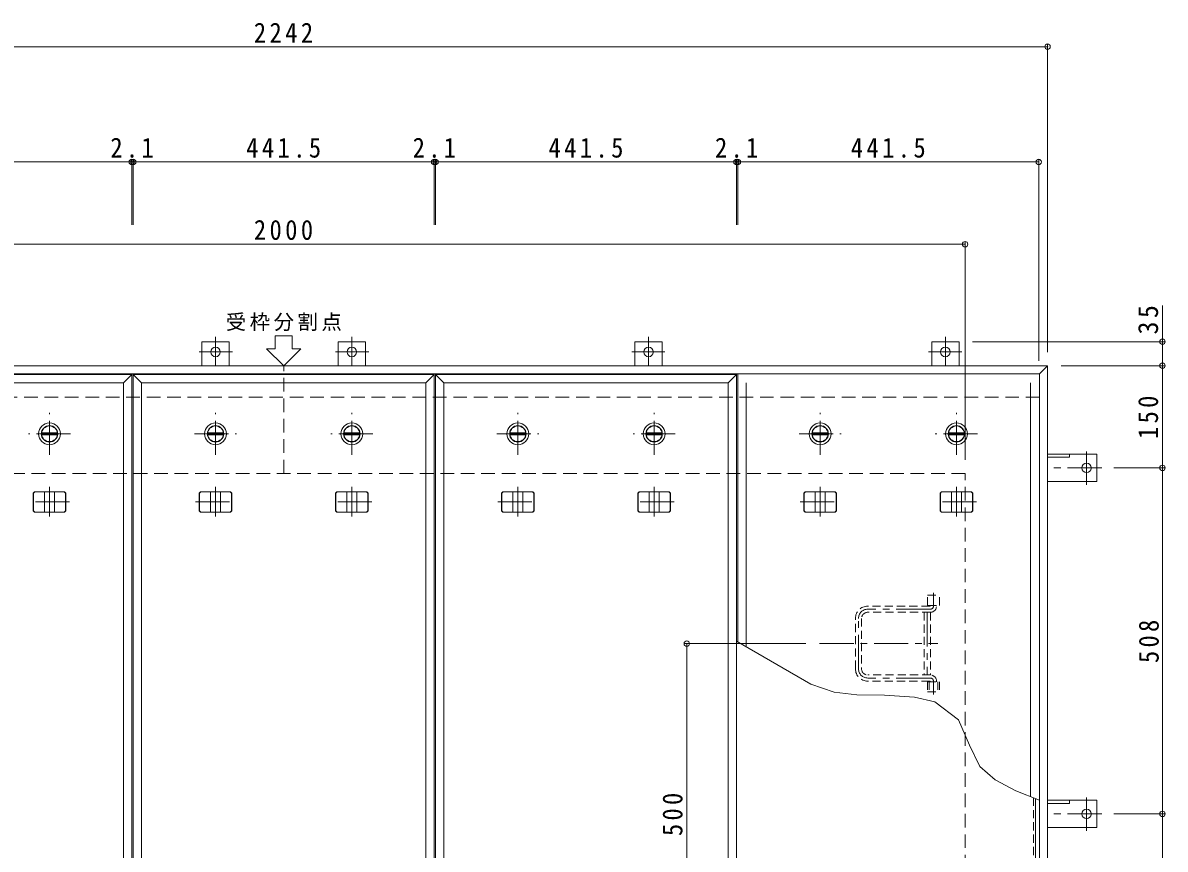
# Model space of a CAD drawing. Units: millimetres on the paper, enlarged 2 times, with parts at other scales. Extents: x -748 to 782, y -550 to 532.
# Drawn here: x -374.4 to -39.1, y 243.2 to 485.9 of the extents above; entities that cross this region are included whole.
import ezdxf

# ---------------------------------------------------------------- set-up
doc = ezdxf.new("R2010")
doc.units = ezdxf.units.MM
doc.header["$LTSCALE"] = 2
doc.header["$PDMODE"] = 32
doc.header["$PDSIZE"] = 1.6
for name, pattern in [('CHAIN1', [8, 5, -1, 1, -1]), ('DASHED1', [1.8, 1.2, -0.6]), ('DASHED2', [3, 2, -1])]:
    doc.linetypes.add(name, pattern=pattern)
for name, color, linetype, lineweight in [('0-1_躯体', 2, 'CHAIN1', 9), ('0-2_仕上', 3, 'Continuous', 9), ('0-3_建具', 4, 'Continuous', 9), ('0-5_寸法', 7, 'Continuous', 9), ('0-6_ハッチ', 6, 'DASHED1', 5), ('0-A', 3, 'DASHED1', 9), ('0-C', 4, 'Continuous', 9), ('0-E', 3, 'Continuous', 9), ('0-F', 7, 'Continuous', 9)]:
    doc.layers.add(name, color=color, linetype=linetype, lineweight=lineweight)
doc.styles.add('ＭＳ ゴシック', font='')
doc.styles.get('ＭＳ ゴシック').set_extended_font_data('MS Gothic')

msp = doc.modelspace()

# ---------------------------------------------------------------- linework, layer by layer
at = {"layer": '0-1_躯体', "linetype": 'DASHED2'}
for p, q in [((-297.845, 353.585), (-297.845, 385.185)), ((-76.045, 375.985), (-519.645, 375.985)), ((-97.845, 353.585), (-497.845, 353.585)), ((-97.845, 153.585), (-97.845, 353.585))]:
    msp.add_line(p, q, dxfattribs=at)
at = {"layer": '0-1_躯体'}
for p, q in [((-366.57, 358.985), (-366.57, 371.385)), ((-317.845, 358.985), (-317.845, 371.385)), ((-277.845, 358.985), (-277.845, 371.385)), ((-229.12, 358.985), (-229.12, 371.385)), ((-189.12, 358.985), (-189.12, 371.385)), ((-140.394, 358.985), (-140.394, 371.385)), ((-100.394, 358.985), (-100.394, 371.385)), ((-360.37, 365.185), (-372.77, 365.185)), ((-324.045, 365.185), (-311.645, 365.185)), ((-271.645, 365.185), (-284.045, 365.185)), ((-235.32, 365.185), (-222.92, 365.185)), ((-182.92, 365.185), (-195.32, 365.185)), ((-146.594, 365.185), (-134.194, 365.185)), ((-94.194, 365.185), (-106.594, 365.185))]:
    msp.add_line(p, q, dxfattribs=at)
at = {"layer": '0-2_仕上'}
for p, q in [((-342.42, 382.585), (-342.42, 124.585)), ((-341.995, 382.585), (-341.995, 124.585)), ((-253.695, 382.585), (-253.695, 124.585)), ((-253.27, 382.585), (-253.27, 124.585)), ((-164.97, 382.585), (-164.97, 124.585)), ((-164.544, 382.585), (-164.544, 304.027)), ((-344.82, 380.185), (-344.82, 126.985)), ((-256.095, 380.185), (-256.095, 126.985)), ((-167.37, 380.185), (-167.37, 126.985)), ((-162.144, 380.185), (-162.144, 302.641)), ((-78.644, 380.185), (-78.644, 258.669))]:
    msp.add_line(p, q, dxfattribs=at)
for points in [[(-428.32, 380.185), (-430.72, 382.585), (-342.42, 382.585)], [(-428.32, 380.185), (-344.82, 380.185), (-342.42, 382.585)], [(-339.595, 380.185), (-341.995, 382.585), (-253.695, 382.585)], [(-339.595, 380.185), (-256.095, 380.185), (-253.695, 382.585)], [(-250.87, 380.185), (-253.27, 382.585), (-164.97, 382.585)], [(-250.87, 380.185), (-167.37, 380.185), (-164.97, 382.585)], [(-339.595, 380.185), (-339.595, 126.985), (-341.995, 124.585)], [(-250.87, 380.185), (-250.87, 126.985), (-253.27, 124.585)]]:
    msp.add_lwpolyline(points, dxfattribs=at)
at = {"layer": '0-3_建具'}
for p, q in [((-522.045, 385.185), (-73.645, 385.185)), ((-519.645, 382.785), (-76.045, 382.785)), ((-73.645, 385.185), (-76.045, 382.785)), ((-76.045, 124.385), (-76.045, 382.785)), ((-73.645, 121.985), (-73.645, 385.185)), ((-371.337, 347.785), (-370.99, 348.185)), ((-371.337, 342.585), (-371.337, 347.785)), ((-371.257, 347.785), (-371.337, 347.785)), ((-371.257, 347.785), (-370.91, 348.185)), ((-371.257, 342.585), (-371.257, 347.785)), ((-362.149, 348.185), (-370.99, 348.185)), ((-368.07, 342.185), (-368.07, 348.185)), ((-365.07, 342.185), (-365.07, 348.185)), ((-361.883, 347.785), (-362.229, 348.185)), ((-361.803, 347.785), (-362.149, 348.185)), ((-361.883, 342.585), (-361.883, 347.785)), ((-361.883, 347.785), (-361.803, 347.785)), ((-361.803, 342.585), (-361.803, 347.785)), ((-322.612, 347.785), (-322.265, 348.185)), ((-322.612, 342.585), (-322.612, 347.785)), ((-322.532, 347.785), (-322.612, 347.785)), ((-322.532, 347.785), (-322.185, 348.185)), ((-322.532, 342.585), (-322.532, 347.785)), ((-313.424, 348.185), (-322.265, 348.185)), ((-319.345, 342.185), (-319.345, 348.185)), ((-316.345, 342.185), (-316.345, 348.185)), ((-313.158, 347.785), (-313.504, 348.185)), ((-313.078, 347.785), (-313.424, 348.185)), ((-313.158, 342.585), (-313.158, 347.785)), ((-313.158, 347.785), (-313.078, 347.785)), ((-313.078, 342.585), (-313.078, 347.785)), ((-282.612, 347.785), (-282.265, 348.185)), ((-282.612, 342.585), (-282.612, 347.785)), ((-282.532, 347.785), (-282.612, 347.785)), ((-282.532, 347.785), (-282.185, 348.185)), ((-282.532, 342.585), (-282.532, 347.785)), ((-273.424, 348.185), (-282.265, 348.185)), ((-279.345, 342.185), (-279.345, 348.185)), ((-276.345, 342.185), (-276.345, 348.185)), ((-273.158, 347.785), (-273.504, 348.185)), ((-273.078, 347.785), (-273.424, 348.185)), ((-273.158, 342.585), (-273.158, 347.785)), ((-273.158, 347.785), (-273.078, 347.785)), ((-273.078, 342.585), (-273.078, 347.785)), ((-233.887, 347.785), (-233.54, 348.185)), ((-233.887, 342.585), (-233.887, 347.785)), ((-233.807, 347.785), (-233.887, 347.785)), ((-233.807, 347.785), (-233.46, 348.185)), ((-233.807, 342.585), (-233.807, 347.785)), ((-224.699, 348.185), (-233.54, 348.185)), ((-230.62, 342.185), (-230.62, 348.185)), ((-227.62, 342.185), (-227.62, 348.185)), ((-224.433, 347.785), (-224.779, 348.185)), ((-224.353, 347.785), (-224.699, 348.185)), ((-224.433, 342.585), (-224.433, 347.785)), ((-224.433, 347.785), (-224.353, 347.785)), ((-224.353, 342.585), (-224.353, 347.785)), ((-193.887, 347.785), (-193.54, 348.185)), ((-193.887, 342.585), (-193.887, 347.785)), ((-193.807, 347.785), (-193.887, 347.785)), ((-193.807, 347.785), (-193.46, 348.185)), ((-193.807, 342.585), (-193.807, 347.785)), ((-184.699, 348.185), (-193.54, 348.185)), ((-190.62, 342.185), (-190.62, 348.185)), ((-187.62, 342.185), (-187.62, 348.185)), ((-184.433, 347.785), (-184.779, 348.185)), ((-184.353, 347.785), (-184.699, 348.185)), ((-184.433, 342.585), (-184.433, 347.785)), ((-184.433, 347.785), (-184.353, 347.785)), ((-184.353, 342.585), (-184.353, 347.785)), ((-145.161, 347.785), (-144.815, 348.185)), ((-145.161, 342.585), (-145.161, 347.785)), ((-145.081, 347.785), (-145.161, 347.785)), ((-145.081, 347.785), (-144.735, 348.185)), ((-145.081, 342.585), (-145.081, 347.785)), ((-135.974, 348.185), (-144.815, 348.185)), ((-141.894, 342.185), (-141.894, 348.185)), ((-138.894, 342.185), (-138.894, 348.185)), ((-135.708, 347.785), (-136.054, 348.185)), ((-135.628, 347.785), (-135.974, 348.185)), ((-135.708, 342.585), (-135.708, 347.785)), ((-135.708, 347.785), (-135.628, 347.785)), ((-135.628, 342.585), (-135.628, 347.785)), ((-105.161, 347.785), (-104.815, 348.185)), ((-105.161, 342.585), (-105.161, 347.785)), ((-105.081, 347.785), (-105.161, 347.785)), ((-105.081, 347.785), (-104.735, 348.185)), ((-105.081, 342.585), (-105.081, 347.785)), ((-95.974, 348.185), (-104.815, 348.185)), ((-101.894, 342.185), (-101.894, 348.185)), ((-98.894, 342.185), (-98.894, 348.185)), ((-95.707, 347.785), (-96.054, 348.185)), ((-95.627, 347.785), (-95.974, 348.185)), ((-95.707, 342.585), (-95.707, 347.785)), ((-95.707, 347.785), (-95.627, 347.785)), ((-95.627, 342.585), (-95.627, 347.785)), ((-371.337, 342.585), (-370.99, 342.185)), ((-371.257, 342.585), (-371.337, 342.585)), ((-371.257, 342.585), (-370.91, 342.185)), ((-370.99, 342.185), (-362.149, 342.185)), ((-361.883, 342.585), (-362.229, 342.185)), ((-361.803, 342.585), (-362.149, 342.185)), ((-361.883, 342.585), (-361.803, 342.585)), ((-322.612, 342.585), (-322.265, 342.185)), ((-322.532, 342.585), (-322.612, 342.585)), ((-322.532, 342.585), (-322.185, 342.185)), ((-322.265, 342.185), (-313.424, 342.185)), ((-313.158, 342.585), (-313.504, 342.185)), ((-313.078, 342.585), (-313.424, 342.185)), ((-313.158, 342.585), (-313.078, 342.585)), ((-282.612, 342.585), (-282.265, 342.185)), ((-282.532, 342.585), (-282.612, 342.585)), ((-282.532, 342.585), (-282.185, 342.185)), ((-282.265, 342.185), (-273.424, 342.185)), ((-273.158, 342.585), (-273.504, 342.185)), ((-273.078, 342.585), (-273.424, 342.185)), ((-273.158, 342.585), (-273.078, 342.585)), ((-233.887, 342.585), (-233.54, 342.185)), ((-233.807, 342.585), (-233.887, 342.585)), ((-233.807, 342.585), (-233.46, 342.185)), ((-233.54, 342.185), (-224.699, 342.185)), ((-224.433, 342.585), (-224.779, 342.185)), ((-224.353, 342.585), (-224.699, 342.185)), ((-224.433, 342.585), (-224.353, 342.585)), ((-193.887, 342.585), (-193.54, 342.185)), ((-193.807, 342.585), (-193.887, 342.585)), ((-193.807, 342.585), (-193.46, 342.185)), ((-193.54, 342.185), (-184.699, 342.185)), ((-184.433, 342.585), (-184.779, 342.185)), ((-184.353, 342.585), (-184.699, 342.185)), ((-184.433, 342.585), (-184.353, 342.585)), ((-145.161, 342.585), (-144.815, 342.185)), ((-145.081, 342.585), (-145.161, 342.585)), ((-145.081, 342.585), (-144.735, 342.185)), ((-144.815, 342.185), (-135.974, 342.185)), ((-135.708, 342.585), (-136.054, 342.185)), ((-135.628, 342.585), (-135.974, 342.185)), ((-135.708, 342.585), (-135.628, 342.585)), ((-105.161, 342.585), (-104.815, 342.185)), ((-105.081, 342.585), (-105.161, 342.585)), ((-105.081, 342.585), (-104.735, 342.185)), ((-104.815, 342.185), (-95.974, 342.185)), ((-95.707, 342.585), (-96.054, 342.185)), ((-95.627, 342.585), (-95.974, 342.185)), ((-95.707, 342.585), (-95.627, 342.585))]:
    msp.add_line(p, q, dxfattribs=at)
at = {"layer": '0-3_建具', "linetype": 'CHAIN1'}
for p, q in [((-366.57, 349.609), (-366.57, 340.961)), ((-317.845, 349.609), (-317.845, 340.961)), ((-277.845, 349.609), (-277.845, 340.961)), ((-229.12, 349.609), (-229.12, 340.961)), ((-189.12, 349.609), (-189.12, 340.961)), ((-140.394, 349.609), (-140.394, 340.961)), ((-100.394, 349.609), (-100.394, 340.961)), ((-360.688, 345.185), (-372.451, 345.185)), ((-323.726, 345.185), (-311.963, 345.185)), ((-271.963, 345.185), (-283.726, 345.185)), ((-235.001, 345.185), (-223.238, 345.185)), ((-183.238, 345.185), (-195.001, 345.185)), ((-146.276, 345.185), (-134.513, 345.185)), ((-94.513, 345.185), (-106.276, 345.185))]:
    msp.add_line(p, q, dxfattribs=at)
at = {"layer": '0-5_寸法'}
for p, q in [((-39.941, 392.225), (-39.941, 402.857)), ((-295.345, 390.185), (-295.345, 393.925)), ((-297.845, 385.185), (-302.845, 390.185)), ((-302.845, 390.185), (-300.345, 390.185)), ((-297.845, 385.185), (-292.845, 390.185)), ((-295.345, 390.185), (-292.845, 390.185)), ((-143.118, 291.656), (-164.97, 304.272))]:
    msp.add_line(p, q, dxfattribs=at)
for points in [[(-300.345, 390.185), (-300.345, 393.925), (-295.345, 393.925)], [(-96.585, 273.759), (-99.748, 281.251), (-106.741, 286.495), (-112.734, 287.827), (-121.558, 288.493), (-129.633, 288.576), (-136.292, 289.325), (-143.118, 291.656)], [(-89, 263.622), (-93.514, 267.469), (-96.585, 273.759)], [(-76.045, 257.662), (-82.953, 260.337), (-89, 263.622)]]:
    msp.add_lwpolyline(points, dxfattribs=at)
at = {"layer": '0-6_ハッチ', "color": 5}
for p, q in [((-108.875, 317.785), (-105.415, 317.785)), ((-108.875, 314.785), (-108.875, 317.785)), ((-105.415, 314.785), (-105.415, 317.785)), ((-108.875, 314.785), (-105.415, 314.785)), ((-108.875, 292.385), (-105.415, 292.385)), ((-108.875, 292.385), (-108.875, 289.385)), ((-108.415, 292.385), (-108.415, 289.385)), ((-105.875, 292.385), (-105.875, 289.385)), ((-105.415, 292.385), (-105.415, 289.385)), ((-108.875, 289.385), (-105.415, 289.385))]:
    msp.add_line(p, q, dxfattribs=at)
at = {"layer": '0-6_ハッチ', "linetype": 'CHAIN1'}
for p, q in [((-107.145, 314.585), (-107.145, 318.459)), ((-108.045, 313.685), (-126.445, 313.685)), ((-129.145, 296.185), (-129.145, 310.985)), ((-140.552, 303.585), (-105.831, 303.585)), ((-108.045, 293.485), (-126.445, 293.485)), ((-107.145, 292.585), (-107.145, 288.664))]:
    msp.add_line(p, q, dxfattribs=at)
at = {"layer": '0-6_ハッチ'}
for p, q in [((-108.245, 314.585), (-126.445, 314.585)), ((-108.045, 312.785), (-126.445, 312.785)), ((-106.245, 314.585), (-106.245, 314.785)), ((-130.045, 296.185), (-130.045, 310.985)), ((-128.245, 310.985), (-128.245, 296.185)), ((-108.045, 294.385), (-126.445, 294.385)), ((-108.245, 292.585), (-126.445, 292.585)), ((-106.245, 292.585), (-106.245, 292.385))]:
    msp.add_line(p, q, dxfattribs=at)
for centre, radius, start, end in [((-126.445, 310.985), 3.6, 90, 180), ((-126.445, 310.985), 1.8, 90, 180), ((-108.245, 314.785), 0.2, 270, 0), ((-108.045, 314.585), 1.8, 270, 0), ((-126.445, 296.185), 3.6, 180, 270), ((-126.445, 296.185), 1.8, 180, 270), ((-108.245, 292.385), 0.2, 0, 90), ((-108.045, 292.585), 1.8, 0, 90)]:
    msp.add_arc(centre, radius, start, end, dxfattribs=at)
at = {"layer": '0-6_ハッチ', "linetype": 'CHAIN1'}
for centre, radius, start, end in [((-126.445, 310.985), 2.7, 90, 180), ((-108.045, 314.585), 0.9, 270, 0), ((-126.445, 296.185), 2.7, 180, 270), ((-108.045, 292.585), 0.9, 0, 90)]:
    msp.add_arc(centre, radius, start, end, dxfattribs=at)
at = {"layer": '0-A'}
msp.add_line((-77.785, 133.525), (-77.785, 258.336), dxfattribs=at)
at = {"layer": '0-A', "linetype": 'Continuous'}
msp.add_line((-77.145, 132.885), (-77.145, 258.088), dxfattribs=at)
at = {"layer": '0-C'}
for p, q in [((-368.856, 365.435), (-364.283, 365.435)), ((-320.131, 365.435), (-315.558, 365.435)), ((-280.131, 365.435), (-275.558, 365.435)), ((-231.406, 365.435), (-226.833, 365.435)), ((-191.406, 365.435), (-186.833, 365.435)), ((-142.681, 365.435), (-138.108, 365.435)), ((-102.681, 365.435), (-98.108, 365.435)), ((-368.856, 364.935), (-364.283, 364.935)), ((-320.131, 364.935), (-315.558, 364.935)), ((-280.131, 364.935), (-275.558, 364.935)), ((-231.406, 364.935), (-226.833, 364.935)), ((-191.406, 364.935), (-186.833, 364.935)), ((-142.681, 364.935), (-138.108, 364.935)), ((-102.681, 364.935), (-98.108, 364.935))]:
    msp.add_line(p, q, dxfattribs=at)
at = {"layer": '0-C', "linetype": 'DASHED1'}
for p, q in [((-109.845, 312.785), (-109.845, 294.385)), ((-108.045, 312.785), (-108.045, 294.385))]:
    msp.add_line(p, q, dxfattribs=at)
at = {"layer": '0-C', "linetype": 'CHAIN1'}
msp.add_line((-108.945, 312.785), (-108.945, 294.385), dxfattribs=at)
at = {"layer": '0-C', "color": 2}
for centre, radius in [((-366.57, 365.185), 3.2), ((-366.57, 365.185), 2.4), ((-366.57, 365.185), 2.35), ((-317.845, 365.185), 3.2), ((-317.845, 365.185), 2.4), ((-317.845, 365.185), 2.35), ((-277.845, 365.185), 3.2), ((-277.845, 365.185), 2.4), ((-277.845, 365.185), 2.35), ((-229.12, 365.185), 3.2), ((-229.12, 365.185), 2.4), ((-229.12, 365.185), 2.35), ((-189.12, 365.185), 3.2), ((-189.12, 365.185), 2.4), ((-189.12, 365.185), 2.35), ((-140.394, 365.185), 3.2), ((-140.394, 365.185), 2.4), ((-140.394, 365.185), 2.35), ((-100.394, 365.185), 3.2), ((-100.394, 365.185), 2.4), ((-100.394, 365.185), 2.35)]:
    msp.add_circle(centre, radius, dxfattribs=at)
at = {"layer": '0-C'}
for centre in [(-366.57, 365.185), (-317.845, 365.185), (-277.845, 365.185), (-229.12, 365.185), (-189.12, 365.185), (-140.394, 365.185), (-100.394, 365.185)]:
    msp.add_circle(centre, 2.3, dxfattribs=at)
at = {"layer": '0-E', "linetype": 'CHAIN1'}
for p, q in [((-317.845, 393.657), (-317.845, 385.225)), ((-277.845, 393.657), (-277.845, 385.225)), ((-190.745, 393.657), (-190.745, 385.225)), ((-103.645, 393.657), (-103.645, 385.225)), ((-312.877, 389.225), (-322.654, 389.225)), ((-272.877, 389.225), (-282.654, 389.225)), ((-195.713, 389.225), (-185.935, 389.225)), ((-108.613, 389.225), (-98.836, 389.225)), ((-62.205, 350.217), (-62.205, 359.995)), ((-57.773, 355.185), (-73.605, 355.185)), ((-62.205, 248.617), (-62.205, 258.395)), ((-57.773, 253.585), (-73.605, 253.585))]:
    msp.add_line(p, q, dxfattribs=at)
at = {"layer": '0-E'}
for p, q in [((-313.845, 392.225), (-321.845, 392.225)), ((-321.845, 385.185), (-321.845, 392.225)), ((-313.845, 385.185), (-313.845, 392.225)), ((-273.845, 392.225), (-281.845, 392.225)), ((-281.845, 385.185), (-281.845, 392.225)), ((-273.845, 385.185), (-273.845, 392.225)), ((-194.745, 392.225), (-186.745, 392.225)), ((-194.745, 385.185), (-194.745, 392.225)), ((-186.745, 385.185), (-186.745, 392.225)), ((-107.645, 392.225), (-99.645, 392.225)), ((-107.645, 385.185), (-107.645, 392.225)), ((-99.645, 385.185), (-99.645, 392.225)), ((-73.645, 359.185), (-59.205, 359.185)), ((-67.205, 359.185), (-67.205, 358.285)), ((-59.205, 351.185), (-59.205, 359.185)), ((-73.645, 358.285), (-67.205, 358.285)), ((-73.645, 351.185), (-59.205, 351.185)), ((-73.645, 257.585), (-59.205, 257.585)), ((-73.645, 256.685), (-67.205, 256.685)), ((-67.205, 257.585), (-67.205, 256.685)), ((-59.205, 249.585), (-59.205, 257.585)), ((-73.645, 249.585), (-59.205, 249.585))]:
    msp.add_line(p, q, dxfattribs=at)
for centre in [(-317.845, 389.225), (-277.845, 389.225), (-190.745, 389.225), (-103.645, 389.225), (-62.205, 355.185), (-62.205, 253.585)]:
    msp.add_circle(centre, 1.4, dxfattribs=at)
at = {"layer": '0-F'}
for p, q in [((-73.645, 479.455), (-73.645, 389.185)), ((-522.045, 478.855), (-73.645, 478.855)), ((-430.72, 444.997), (-342.42, 444.997)), ((-342.42, 445.597), (-342.42, 426.581)), ((-342.42, 444.997), (-341.995, 444.997)), ((-341.995, 445.597), (-341.995, 426.581)), ((-341.995, 444.997), (-253.695, 444.997)), ((-253.695, 445.597), (-253.695, 426.581)), ((-253.695, 444.997), (-253.27, 444.997)), ((-253.27, 445.597), (-253.27, 426.581)), ((-253.27, 444.997), (-164.97, 444.997)), ((-164.97, 445.597), (-164.97, 426.581)), ((-164.97, 444.997), (-164.545, 444.997)), ((-164.545, 445.597), (-164.545, 426.581)), ((-164.545, 444.997), (-76.245, 444.997)), ((-76.245, 445.597), (-76.245, 386.585)), ((-497.845, 420.862), (-97.845, 420.862)), ((-97.845, 421.462), (-97.845, 357.585)), ((-39.341, 392.225), (-95.645, 392.225)), ((-39.941, 385.185), (-39.941, 392.225)), ((-39.341, 385.185), (-69.645, 385.185)), ((-39.941, 385.185), (-39.941, 355.185)), ((-39.341, 355.185), (-54.173, 355.185)), ((-39.941, 355.185), (-39.941, 253.585)), ((-180.132, 303.585), (-144.552, 303.585)), ((-179.532, 303.585), (-179.532, 203.585)), ((-39.341, 253.585), (-54.173, 253.585)), ((-39.941, 253.585), (-39.941, 151.985))]:
    msp.add_line(p, q, dxfattribs=at)
for p in [(-73.645, 478.855), (-342.42, 444.997), (-341.995, 444.997), (-253.695, 444.997), (-253.27, 444.997), (-164.97, 444.997), (-164.545, 444.997), (-76.245, 444.997), (-97.845, 420.862), (-39.941, 392.225), (-39.941, 385.185), (-39.941, 355.185), (-179.532, 303.585), (-39.941, 253.585)]:
    msp.add_point(p, dxfattribs=at)

# ---------------------------------------------------------------- texts
at = {"layer": '0-5_寸法', "insert": (-314.845, 395.327), "char_height": 4.399, "attachment_point": 7, "style": 'ＭＳ ゴシック'}
msp.add_mtext('\\T1.17;受枠分割点', dxfattribs=at)
at = {"layer": '0-F', "color": 2, "char_height": 5.865, "attachment_point": 7, "style": 'ＭＳ ゴシック'}
for s, insert in [('\\T1.28;\\W0.9;2242', (-306.595, 480.055)), ('\\T1.27;\\W0.9;2.1', (-348.707, 446.197)), ('\\T1.28;\\W0.9;441.5', (-308.845, 446.197)), ('\\T1.27;\\W0.9;2.1', (-259.982, 446.197)), ('\\T1.28;\\W0.9;441.5', (-220.12, 446.197)), ('\\T1.27;\\W0.9;2.1', (-171.257, 446.197)), ('\\T1.28;\\W0.9;441.5', (-131.395, 446.197)), ('\\T1.28;\\W0.9;2000', (-306.595, 422.062))]:
    msp.add_mtext(s, dxfattribs=dict(at, insert=insert))
at = {"layer": '0-F', "color": 2, "char_height": 5.865, "attachment_point": 7, "rotation": 90, "style": 'ＭＳ ゴシック'}
for s, insert in [('\\T1.27;\\W0.95;35', (-41.141, 394.357)), ('\\T1.27;\\W0.9;150', (-41.141, 363.685)), ('\\T1.27;\\W0.9;508', (-40.941, 297.885)), ('\\T1.27;\\W0.9;500', (-180.732, 247.085))]:
    msp.add_mtext(s, dxfattribs=dict(at, insert=insert))

doc.saveas('drawing.dxf')
